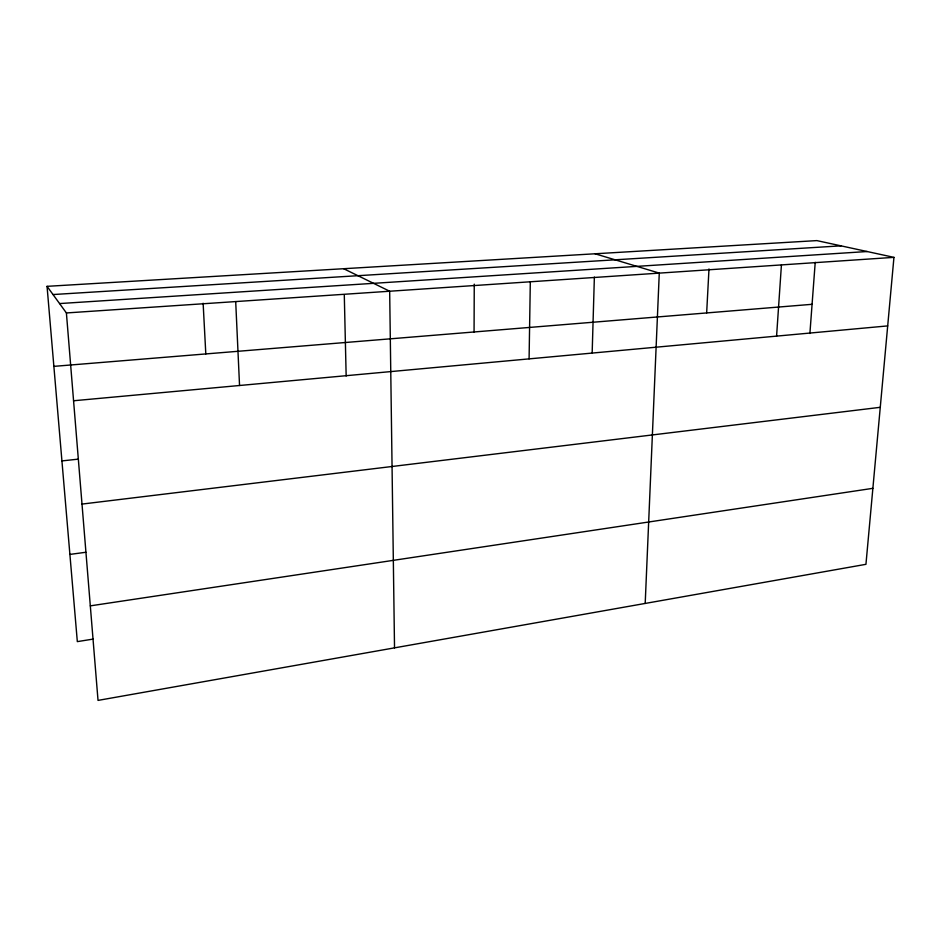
<?xml version="1.0" encoding="UTF-8"?>
<svg xmlns="http://www.w3.org/2000/svg" width="941" height="941" viewBox="0 0 941 941"><rect width="100%" height="100%" fill="white"/><g stroke="black" fill="none" stroke-linecap="round" stroke-linejoin="round"><path stroke-width="1.41" d="M474.064 331.973L474.252 284.147M529.089 358.874L530.312 281.782M592.171 352.734L594.371 277.089M645.197 603.44L659.276 273.113L595.053 253.776M706.656 312.941L708.985 268.938M776.584 336.113L781.43 264.915M809.895 333.479L815.224 262.316M893.95 257.352L865.943 564.318L98.029 700.398L66.399 312.953L47.05 286.335L816.859 240.602L893.95 257.352L66.399 312.953M93.159 639.092L77.327 641.621L47.05 286.335M90.312 605.863L872.872 488.332M69.893 554.414L85.89 552.261M81.996 504.082L880.27 407.312M61.93 460.914L77.962 459.173M73.563 400.76L887.692 325.904M53.872 366.367L812.083 304.308M59.577 303.567L867.167 251.529M53.014 294.545L840.983 245.848M343.677 268.714L389.668 291.228L394.526 647.855M203.127 303.225L205.808 353.934M235.697 301.579L239.543 385.492M344.288 294.756L346.159 376.024"/></g></svg>
